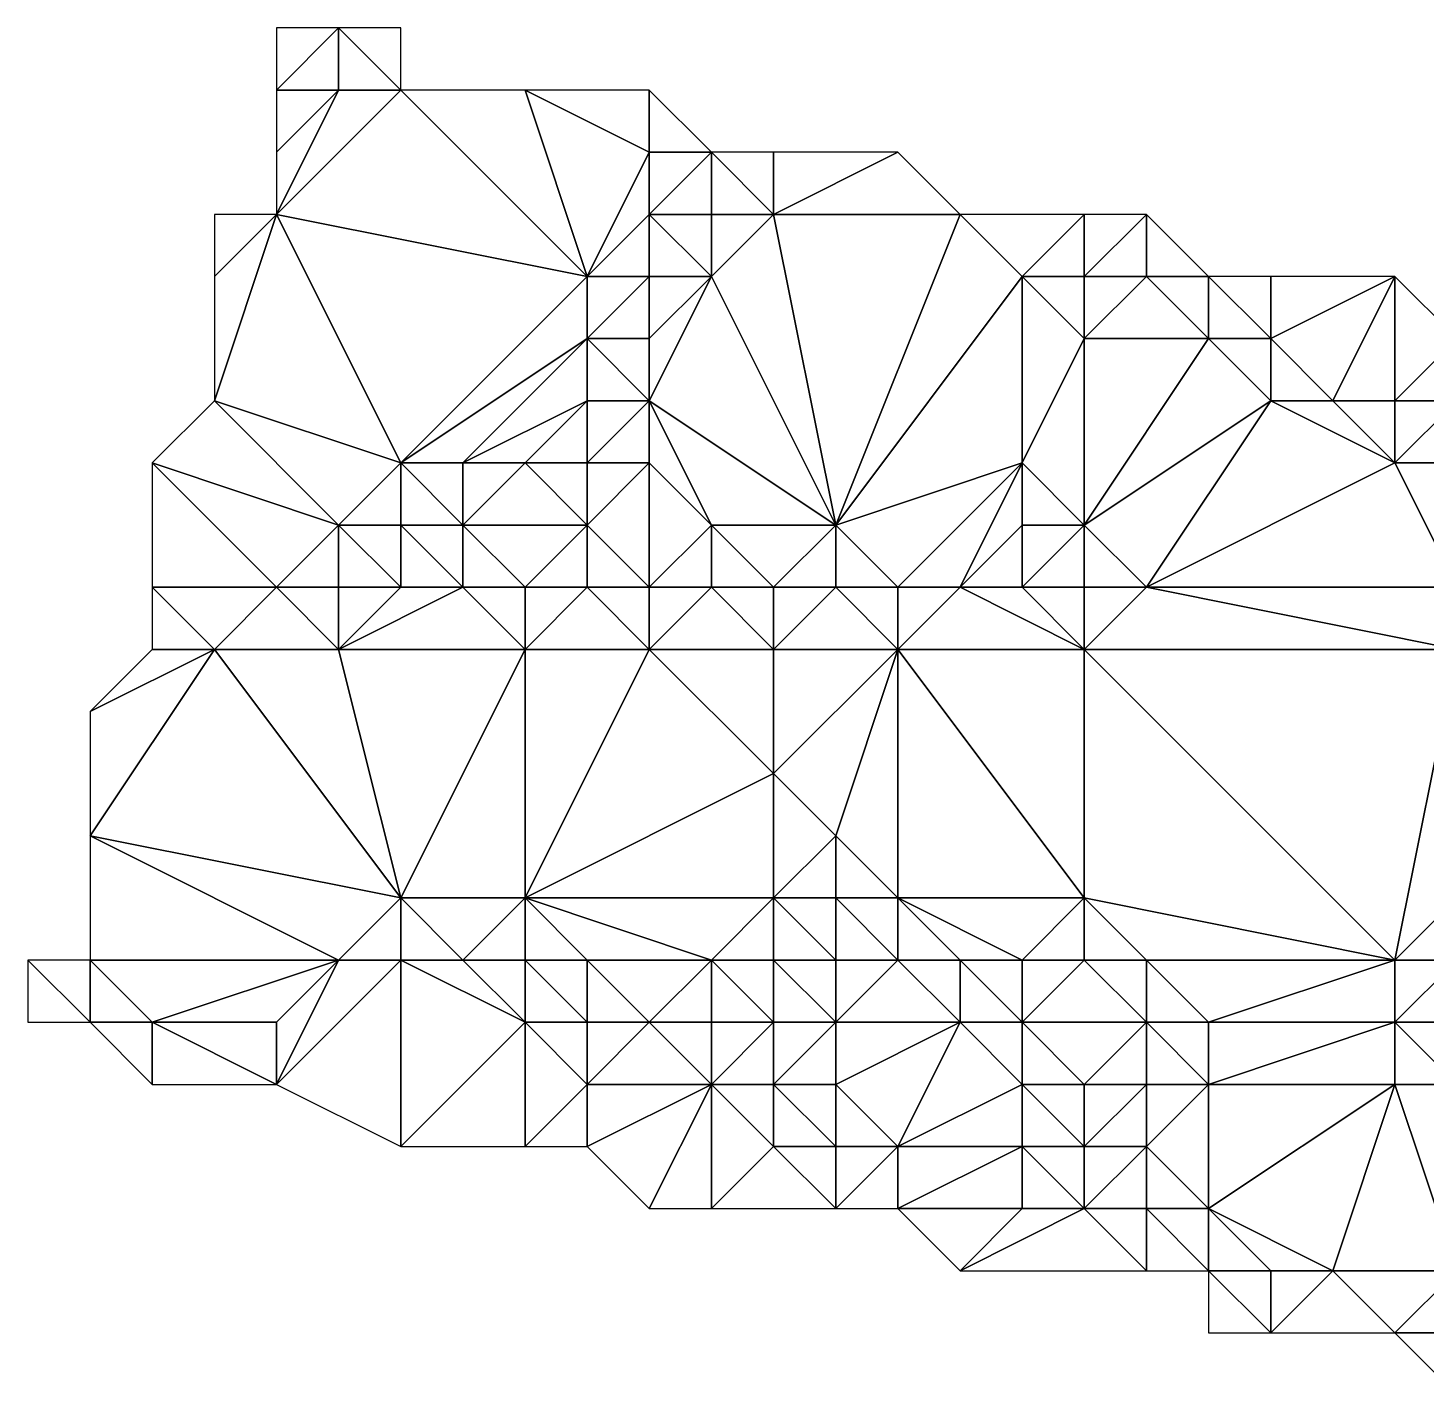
# Model space of a CAD drawing. Extents: x 2717.4 to 2787.5, y 1162.3 to 1174.9.
# Drawn here: x 2717.45 to 2725.1, y 1167.39 to 1174.87 of the extents above; entities that cross this region are included whole.
import ezdxf

# ---------------------------------------------------------------- set-up
doc = ezdxf.new("R2010")
doc.units = 0

msp = doc.modelspace()

# ---------------------------------------------------------------- linework, layer by layer
for points in [[(2718.81, 1174.87, 596.23), (2718.81, 1174.53, 596.237), (2719.15, 1174.87, 623.267)], [(2718.81, 1174.53, 596.237), (2719.15, 1174.53, 623.262), (2719.15, 1174.87, 623.267)], [(2719.49, 1174.53, 623.256), (2719.49, 1174.87, 623.243), (2719.15, 1174.87, 623.267)], [(2719.15, 1174.87, 623.267), (2719.15, 1174.53, 623.262), (2719.49, 1174.53, 623.256)], [(2719.49, 1174.53, 623.256), (2719.15, 1174.53, 623.262), (2718.81, 1173.85, 623.277)], [(2718.81, 1173.85, 623.277), (2720.51, 1173.51, 623.26), (2719.49, 1174.53, 623.256)], [(2719.15, 1174.53, 623.262), (2718.81, 1174.19, 623.262), (2718.81, 1173.85, 623.277)], [(2718.81, 1174.53, 596.237), (2718.81, 1174.19, 623.262), (2719.15, 1174.53, 623.262)], [(2720.51, 1173.51, 623.26), (2720.17, 1174.53, 623.214), (2719.49, 1174.53, 623.256)], [(2720.85, 1174.19, 623.239), (2720.17, 1174.53, 623.214), (2720.51, 1173.51, 623.26)], [(2720.85, 1174.53, 623.223), (2720.17, 1174.53, 623.214), (2720.85, 1174.19, 623.239)], [(2720.85, 1174.53, 623.223), (2720.85, 1174.19, 623.239), (2721.19, 1174.19, 623.273)], [(2720.85, 1173.85, 596.283), (2720.85, 1174.19, 623.239), (2720.51, 1173.51, 623.26)], [(2721.19, 1174.19, 623.273), (2720.85, 1174.19, 623.239), (2720.85, 1173.85, 596.283)], [(2720.85, 1173.85, 596.283), (2721.19, 1173.85, 596.284), (2721.19, 1174.19, 623.273)], [(2721.19, 1174.19, 623.273), (2721.19, 1173.85, 596.284), (2721.53, 1173.85, 620.318)], [(2721.53, 1173.85, 620.318), (2721.53, 1174.19, 620.334), (2721.19, 1174.19, 623.273)], [(2722.21, 1174.19, 620.307), (2721.53, 1174.19, 620.334), (2721.53, 1173.85, 620.318)], [(2722.21, 1174.19, 620.307), (2721.53, 1173.85, 620.318), (2722.55, 1173.85, 620.306)], [(2718.47, 1173.51, 623.255), (2718.47, 1172.83, 623.248), (2718.81, 1173.85, 623.277)], [(2718.47, 1173.85, 623.273), (2718.47, 1173.51, 623.255), (2718.81, 1173.85, 623.277)], [(2718.47, 1172.83, 623.248), (2719.49, 1172.49, 623.267), (2718.81, 1173.85, 623.277)], [(2718.81, 1173.85, 623.277), (2719.49, 1172.49, 623.267), (2720.51, 1173.51, 623.26)], [(2720.51, 1173.51, 623.26), (2720.85, 1173.51, 596.288), (2720.85, 1173.85, 596.283)], [(2720.85, 1173.85, 596.283), (2720.85, 1173.51, 596.288), (2721.19, 1173.51, 620.327)], [(2720.85, 1173.85, 596.283), (2721.19, 1173.51, 620.327), (2721.19, 1173.85, 596.284)], [(2721.19, 1173.85, 596.284), (2721.19, 1173.51, 620.327), (2721.53, 1173.85, 620.318)], [(2721.53, 1173.85, 620.318), (2721.19, 1173.51, 620.327), (2721.87, 1172.15, 620.291)], [(2721.53, 1173.85, 620.318), (2721.87, 1172.15, 620.291), (2722.55, 1173.85, 620.306)], [(2721.87, 1172.15, 620.291), (2722.89, 1173.51, 620.31), (2722.55, 1173.85, 620.306)], [(2722.55, 1173.85, 620.306), (2722.89, 1173.51, 620.31), (2723.23, 1173.85, 620.301)], [(2722.89, 1173.51, 620.31), (2723.23, 1173.51, 620.3), (2723.23, 1173.85, 620.301)], [(2723.23, 1173.85, 620.301), (2723.23, 1173.51, 620.3), (2723.57, 1173.85, 596.289)], [(2723.23, 1173.51, 620.3), (2723.57, 1173.51, 596.294), (2723.57, 1173.85, 596.289)], [(2723.57, 1173.85, 596.289), (2723.57, 1173.51, 596.294), (2723.91, 1173.51, 596.295)], [(2720.51, 1173.51, 623.26), (2719.49, 1172.49, 623.267), (2720.51, 1173.17, 596.291)], [(2720.51, 1173.17, 596.291), (2720.85, 1173.51, 596.288), (2720.51, 1173.51, 623.26)], [(2720.51, 1173.17, 596.291), (2720.85, 1173.17, 596.292), (2720.85, 1173.51, 596.288)], [(2720.85, 1173.17, 596.292), (2720.85, 1172.83, 620.296), (2721.19, 1173.51, 620.327)], [(2720.85, 1173.51, 596.288), (2720.85, 1173.17, 596.292), (2721.19, 1173.51, 620.327)], [(2721.19, 1173.51, 620.327), (2720.85, 1172.83, 620.296), (2721.87, 1172.15, 620.291)], [(2722.89, 1172.49, 620.309), (2722.89, 1173.51, 620.31), (2721.87, 1172.15, 620.291)], [(2723.23, 1173.17, 596.298), (2723.23, 1173.51, 620.3), (2722.89, 1173.51, 620.31)], [(2723.23, 1173.17, 596.298), (2722.89, 1173.51, 620.31), (2722.89, 1172.49, 620.309)], [(2723.23, 1173.17, 596.298), (2723.57, 1173.51, 596.294), (2723.23, 1173.51, 620.3)], [(2723.23, 1173.17, 596.298), (2723.91, 1173.17, 596.299), (2723.57, 1173.51, 596.294)], [(2723.57, 1173.51, 596.294), (2723.91, 1173.17, 596.299), (2723.91, 1173.51, 596.295)], [(2724.25, 1173.17, 595.039), (2724.25, 1173.51, 595.02), (2723.91, 1173.51, 596.295)], [(2723.91, 1173.51, 596.295), (2723.91, 1173.17, 596.299), (2724.25, 1173.17, 595.039)], [(2724.25, 1173.17, 595.039), (2724.59, 1172.83, 595.091), (2724.93, 1173.51, 595.029)], [(2724.93, 1173.51, 595.029), (2724.25, 1173.51, 595.02), (2724.25, 1173.17, 595.039)], [(2724.59, 1172.83, 595.091), (2724.93, 1172.83, 595.025), (2724.93, 1173.51, 595.029)], [(2724.93, 1173.51, 595.029), (2724.93, 1172.83, 595.025), (2725.27, 1173.17, 595.028)], [(2719.49, 1172.49, 623.267), (2719.83, 1172.49, 596.287), (2720.51, 1173.17, 596.291)], [(2719.83, 1172.49, 596.287), (2720.51, 1172.83, 596.293), (2720.51, 1173.17, 596.291)], [(2720.51, 1173.17, 596.291), (2720.85, 1172.83, 620.296), (2720.85, 1173.17, 596.292)], [(2720.51, 1173.17, 596.291), (2720.51, 1172.83, 596.293), (2720.85, 1172.83, 620.296)], [(2723.23, 1172.15, 596.309), (2723.23, 1173.17, 596.298), (2722.89, 1172.49, 620.309)], [(2723.23, 1172.15, 596.309), (2723.91, 1173.17, 596.299), (2723.23, 1173.17, 596.298)], [(2724.25, 1172.83, 596.305), (2723.91, 1173.17, 596.299), (2723.23, 1172.15, 596.309)], [(2724.25, 1173.17, 595.039), (2723.91, 1173.17, 596.299), (2724.25, 1172.83, 596.305)], [(2724.25, 1172.83, 596.305), (2724.59, 1172.83, 595.091), (2724.25, 1173.17, 595.039)], [(2725.27, 1173.17, 595.028), (2724.93, 1172.83, 595.025), (2725.27, 1172.83, 595.068)], [(2718.13, 1172.49, 623.291), (2719.15, 1172.15, 623.279), (2718.47, 1172.83, 623.248)], [(2718.47, 1172.83, 623.248), (2719.15, 1172.15, 623.279), (2719.49, 1172.49, 623.267)], [(2719.83, 1172.49, 596.287), (2720.17, 1172.49, 596.295), (2720.51, 1172.83, 596.293)], [(2720.51, 1172.83, 596.293), (2720.17, 1172.49, 596.295), (2720.51, 1172.49, 620.338)], [(2720.85, 1172.83, 620.296), (2720.51, 1172.49, 620.338), (2720.85, 1172.49, 620.306)], [(2720.85, 1172.83, 620.296), (2720.51, 1172.83, 596.293), (2720.51, 1172.49, 620.338)], [(2720.85, 1172.49, 620.306), (2721.19, 1172.15, 620.308), (2720.85, 1172.83, 620.296)], [(2720.85, 1172.83, 620.296), (2721.19, 1172.15, 620.308), (2721.87, 1172.15, 620.291)], [(2723.23, 1172.15, 596.309), (2723.57, 1171.81, 596.313), (2724.25, 1172.83, 596.305)], [(2723.57, 1171.81, 596.313), (2724.93, 1172.49, 596.318), (2724.25, 1172.83, 596.305)], [(2724.25, 1172.83, 596.305), (2724.93, 1172.49, 596.318), (2724.59, 1172.83, 595.091)], [(2724.93, 1172.49, 596.318), (2724.93, 1172.83, 595.025), (2724.59, 1172.83, 595.091)], [(2724.93, 1172.49, 596.318), (2725.27, 1172.49, 596.327), (2725.27, 1172.83, 595.068)], [(2725.27, 1172.83, 595.068), (2724.93, 1172.83, 595.025), (2724.93, 1172.49, 596.318)], [(2718.13, 1172.49, 623.291), (2718.81, 1171.81, 623.276), (2719.15, 1172.15, 623.279)], [(2718.13, 1171.81, 623.275), (2718.81, 1171.81, 623.276), (2718.13, 1172.49, 623.291)], [(2719.49, 1172.49, 623.267), (2719.15, 1172.15, 623.279), (2719.49, 1172.15, 596.282)], [(2719.83, 1172.15, 620.379), (2719.49, 1172.49, 623.267), (2719.49, 1172.15, 596.282)], [(2719.83, 1172.15, 620.379), (2719.83, 1172.49, 596.287), (2719.49, 1172.49, 623.267)], [(2719.83, 1172.15, 620.379), (2720.17, 1172.49, 596.295), (2719.83, 1172.49, 596.287)], [(2720.51, 1172.15, 620.268), (2720.17, 1172.49, 596.295), (2719.83, 1172.15, 620.379)], [(2720.51, 1172.49, 620.338), (2720.17, 1172.49, 596.295), (2720.51, 1172.15, 620.268)], [(2720.51, 1172.49, 620.338), (2720.51, 1172.15, 620.268), (2720.85, 1172.49, 620.306)], [(2720.85, 1172.49, 620.306), (2720.51, 1172.15, 620.268), (2720.85, 1171.81, 620.284)], [(2720.85, 1171.81, 620.284), (2721.19, 1172.15, 620.308), (2720.85, 1172.49, 620.306)], [(2722.89, 1172.49, 620.309), (2721.87, 1172.15, 620.291), (2722.21, 1171.81, 620.275)], [(2722.55, 1171.81, 594.738), (2722.89, 1172.49, 620.309), (2722.21, 1171.81, 620.275)], [(2722.55, 1171.81, 594.738), (2722.89, 1172.15, 596.308), (2722.89, 1172.49, 620.309)], [(2722.89, 1172.49, 620.309), (2722.89, 1172.15, 596.308), (2723.23, 1172.15, 596.309)], [(2725.27, 1171.81, 596.333), (2724.93, 1172.49, 596.318), (2723.57, 1171.81, 596.313)], [(2725.27, 1171.81, 596.333), (2725.27, 1172.49, 596.327), (2724.93, 1172.49, 596.318)], [(2719.15, 1172.15, 623.279), (2718.81, 1171.81, 623.276), (2719.15, 1171.81, 596.277)], [(2719.15, 1172.15, 623.279), (2719.49, 1171.81, 620.348), (2719.49, 1172.15, 596.282)], [(2719.15, 1172.15, 623.279), (2719.15, 1171.81, 596.277), (2719.49, 1171.81, 620.348)], [(2719.83, 1172.15, 620.379), (2719.49, 1172.15, 596.282), (2719.83, 1171.81, 594.755)], [(2719.49, 1172.15, 596.282), (2719.49, 1171.81, 620.348), (2719.83, 1171.81, 594.755)], [(2719.83, 1171.81, 594.755), (2720.17, 1171.81, 620.33), (2719.83, 1172.15, 620.379)], [(2720.17, 1171.81, 620.33), (2720.51, 1172.15, 620.268), (2719.83, 1172.15, 620.379)], [(2720.51, 1171.81, 594.761), (2720.51, 1172.15, 620.268), (2720.17, 1171.81, 620.33)], [(2720.85, 1171.81, 620.284), (2720.51, 1172.15, 620.268), (2720.51, 1171.81, 594.761)], [(2721.19, 1171.81, 594.806), (2721.19, 1172.15, 620.308), (2720.85, 1171.81, 620.284)], [(2721.19, 1172.15, 620.308), (2721.53, 1171.81, 594.868), (2721.87, 1172.15, 620.291)], [(2721.19, 1171.81, 594.806), (2721.53, 1171.81, 594.868), (2721.19, 1172.15, 620.308)], [(2721.87, 1172.15, 620.291), (2721.53, 1171.81, 594.868), (2721.87, 1171.81, 594.814)], [(2722.21, 1171.81, 620.275), (2721.87, 1172.15, 620.291), (2721.87, 1171.81, 594.814)], [(2722.55, 1171.81, 594.738), (2722.89, 1171.81, 596.311), (2722.89, 1172.15, 596.308)], [(2722.89, 1171.81, 596.311), (2723.23, 1171.81, 594.735), (2723.23, 1172.15, 596.309)], [(2722.89, 1172.15, 596.308), (2722.89, 1171.81, 596.311), (2723.23, 1172.15, 596.309)], [(2723.23, 1172.15, 596.309), (2723.23, 1171.81, 594.735), (2723.57, 1171.81, 596.313)], [(2718.13, 1171.81, 623.275), (2718.47, 1171.47, 594.694), (2718.81, 1171.81, 623.276)], [(2718.13, 1171.81, 623.275), (2718.13, 1171.47, 594.698), (2718.47, 1171.47, 594.694)], [(2718.47, 1171.47, 594.694), (2719.15, 1171.47, 594.693), (2718.81, 1171.81, 623.276)], [(2718.81, 1171.81, 623.276), (2719.15, 1171.47, 594.693), (2719.15, 1171.81, 596.277)], [(2719.15, 1171.81, 596.277), (2719.15, 1171.47, 594.693), (2719.49, 1171.81, 620.348)], [(2719.49, 1171.81, 620.348), (2719.15, 1171.47, 594.693), (2719.83, 1171.81, 594.755)], [(2719.15, 1171.47, 594.693), (2720.17, 1171.47, 594.706), (2719.83, 1171.81, 594.755)], [(2719.83, 1171.81, 594.755), (2720.17, 1171.47, 594.706), (2720.17, 1171.81, 620.33)], [(2720.17, 1171.81, 620.33), (2720.17, 1171.47, 594.706), (2720.51, 1171.81, 594.761)], [(2720.51, 1171.81, 594.761), (2720.17, 1171.47, 594.706), (2720.85, 1171.47, 594.771)], [(2720.85, 1171.81, 620.284), (2720.51, 1171.81, 594.761), (2720.85, 1171.47, 594.771)], [(2720.85, 1171.81, 620.284), (2720.85, 1171.47, 594.771), (2721.19, 1171.81, 594.806)], [(2720.85, 1171.47, 594.771), (2721.53, 1171.47, 594.851), (2721.19, 1171.81, 594.806)], [(2721.53, 1171.47, 594.851), (2721.53, 1171.81, 594.868), (2721.19, 1171.81, 594.806)], [(2721.87, 1171.81, 594.814), (2721.53, 1171.81, 594.868), (2721.53, 1171.47, 594.851)], [(2721.87, 1171.81, 594.814), (2721.53, 1171.47, 594.851), (2722.21, 1171.47, 594.741)], [(2722.21, 1171.81, 620.275), (2721.87, 1171.81, 594.814), (2722.21, 1171.47, 594.741)], [(2722.21, 1171.81, 620.275), (2722.21, 1171.47, 594.741), (2722.55, 1171.81, 594.738)], [(2722.21, 1171.47, 594.741), (2723.23, 1171.47, 594.696), (2722.55, 1171.81, 594.738)], [(2723.23, 1171.47, 594.696), (2722.89, 1171.81, 596.311), (2722.55, 1171.81, 594.738)], [(2723.23, 1171.47, 594.696), (2723.23, 1171.81, 594.735), (2722.89, 1171.81, 596.311)], [(2725.27, 1171.47, 594.738), (2723.57, 1171.81, 596.313), (2723.23, 1171.47, 594.696)], [(2723.57, 1171.81, 596.313), (2723.23, 1171.81, 594.735), (2723.23, 1171.47, 594.696)], [(2725.27, 1171.81, 596.333), (2723.57, 1171.81, 596.313), (2725.27, 1171.47, 594.738)], [(2717.79, 1170.45, 594.674), (2719.49, 1170.11, 594.686), (2718.47, 1171.47, 594.694)], [(2717.79, 1170.45, 594.674), (2718.47, 1171.47, 594.694), (2717.79, 1171.13, 594.693)], [(2718.47, 1171.47, 594.694), (2718.13, 1171.47, 594.698), (2717.79, 1171.13, 594.693)], [(2718.47, 1171.47, 594.694), (2719.49, 1170.11, 594.686), (2719.15, 1171.47, 594.693)], [(2719.15, 1171.47, 594.693), (2719.49, 1170.11, 594.686), (2720.17, 1171.47, 594.706)], [(2719.49, 1170.11, 594.686), (2720.17, 1170.11, 594.702), (2720.17, 1171.47, 594.706)], [(2720.17, 1171.47, 594.706), (2720.17, 1170.11, 594.702), (2720.85, 1171.47, 594.771)], [(2720.17, 1170.11, 594.702), (2721.53, 1170.79, 594.824), (2720.85, 1171.47, 594.771)], [(2720.85, 1171.47, 594.771), (2721.53, 1170.79, 594.824), (2721.53, 1171.47, 594.851)], [(2722.21, 1171.47, 594.741), (2721.53, 1170.79, 594.824), (2721.87, 1170.45, 594.773)], [(2721.53, 1171.47, 594.851), (2721.53, 1170.79, 594.824), (2722.21, 1171.47, 594.741)], [(2722.21, 1171.47, 594.741), (2721.87, 1170.45, 594.773), (2722.21, 1170.11, 594.757)], [(2722.21, 1171.47, 594.741), (2722.21, 1170.11, 594.757), (2723.23, 1170.11, 594.708)], [(2722.21, 1171.47, 594.741), (2723.23, 1170.11, 594.708), (2723.23, 1171.47, 594.696)], [(2723.23, 1171.47, 594.696), (2723.23, 1170.11, 594.708), (2724.93, 1169.77, 594.747)], [(2724.93, 1169.77, 594.747), (2725.27, 1171.47, 594.738), (2723.23, 1171.47, 594.696)], [(2724.93, 1169.77, 594.747), (2725.27, 1170.11, 594.736), (2725.27, 1171.47, 594.738)], [(2721.53, 1170.11, 594.798), (2721.53, 1170.79, 594.824), (2720.17, 1170.11, 594.702)], [(2721.87, 1170.45, 594.773), (2721.53, 1170.79, 594.824), (2721.53, 1170.11, 594.798)], [(2719.15, 1169.77, 594.675), (2719.49, 1170.11, 594.686), (2717.79, 1170.45, 594.674)], [(2717.79, 1170.45, 594.674), (2717.79, 1169.77, 594.662), (2719.15, 1169.77, 594.675)], [(2721.87, 1170.11, 596.323), (2721.87, 1170.45, 594.773), (2721.53, 1170.11, 594.798)], [(2722.21, 1170.11, 594.757), (2721.87, 1170.45, 594.773), (2721.87, 1170.11, 596.323)], [(2719.49, 1169.77, 594.158), (2719.49, 1170.11, 594.686), (2719.15, 1169.77, 594.675)], [(2719.49, 1170.11, 594.686), (2719.83, 1169.77, 594.722), (2720.17, 1170.11, 594.702)], [(2719.49, 1169.77, 594.158), (2719.83, 1169.77, 594.722), (2719.49, 1170.11, 594.686)], [(2720.17, 1170.11, 594.702), (2719.83, 1169.77, 594.722), (2720.17, 1169.77, 594.963)], [(2720.17, 1169.77, 594.963), (2720.51, 1169.77, 594.711), (2720.17, 1170.11, 594.702)], [(2720.17, 1170.11, 594.702), (2720.51, 1169.77, 594.711), (2721.19, 1169.77, 594.777)], [(2721.53, 1170.11, 594.798), (2720.17, 1170.11, 594.702), (2721.19, 1169.77, 594.777)], [(2721.53, 1170.11, 594.798), (2721.19, 1169.77, 594.777), (2721.53, 1169.77, 596.325)], [(2721.53, 1170.11, 594.798), (2721.53, 1169.77, 596.325), (2721.87, 1169.77, 596.329)], [(2721.87, 1169.77, 596.329), (2721.87, 1170.11, 596.323), (2721.53, 1170.11, 594.798)], [(2722.21, 1169.77, 594.763), (2721.87, 1170.11, 596.323), (2721.87, 1169.77, 596.329)], [(2722.21, 1169.77, 594.763), (2722.21, 1170.11, 594.757), (2721.87, 1170.11, 596.323)], [(2722.21, 1170.11, 594.757), (2722.89, 1169.77, 596.339), (2723.23, 1170.11, 594.708)], [(2722.21, 1170.11, 594.757), (2722.55, 1169.77, 594.756), (2722.89, 1169.77, 596.339)], [(2722.21, 1169.77, 594.763), (2722.55, 1169.77, 594.756), (2722.21, 1170.11, 594.757)], [(2722.89, 1169.77, 596.339), (2723.23, 1169.77, 596.343), (2723.23, 1170.11, 594.708)], [(2723.23, 1169.77, 596.343), (2723.57, 1169.77, 594.723), (2723.23, 1170.11, 594.708)], [(2723.23, 1170.11, 594.708), (2723.57, 1169.77, 594.723), (2724.93, 1169.77, 594.747)], [(2725.27, 1169.77, 596.364), (2725.27, 1170.11, 594.736), (2724.93, 1169.77, 594.747)], [(2717.79, 1169.43, 594.103), (2717.79, 1169.77, 594.662), (2717.45, 1169.77, 594.659)], [(2717.45, 1169.43, 594.097), (2717.79, 1169.43, 594.103), (2717.45, 1169.77, 594.659)], [(2717.79, 1169.43, 594.103), (2718.13, 1169.43, 594.108), (2717.79, 1169.77, 594.662)], [(2717.79, 1169.77, 594.662), (2718.13, 1169.43, 594.108), (2719.15, 1169.77, 594.675)], [(2718.13, 1169.43, 594.108), (2718.81, 1169.43, 594.119), (2719.15, 1169.77, 594.675)], [(2719.49, 1169.77, 594.158), (2719.15, 1169.77, 594.675), (2718.81, 1169.09, 594.117)], [(2719.49, 1168.75, 594.153), (2719.49, 1169.77, 594.158), (2718.81, 1169.09, 594.117)], [(2719.15, 1169.77, 594.675), (2718.81, 1169.43, 594.119), (2718.81, 1169.09, 594.117)], [(2720.17, 1169.43, 594.18), (2719.83, 1169.77, 594.722), (2719.49, 1169.77, 594.158)], [(2720.17, 1169.43, 594.18), (2719.49, 1169.77, 594.158), (2719.49, 1168.75, 594.153)], [(2720.17, 1169.77, 594.963), (2719.83, 1169.77, 594.722), (2720.17, 1169.43, 594.18)], [(2720.17, 1169.43, 594.18), (2720.51, 1169.43, 594.203), (2720.17, 1169.77, 594.963)], [(2720.51, 1169.43, 594.203), (2720.51, 1169.77, 594.711), (2720.17, 1169.77, 594.963)], [(2721.19, 1169.77, 594.777), (2720.51, 1169.77, 594.711), (2720.85, 1169.43, 594.912)], [(2720.85, 1169.43, 594.912), (2720.51, 1169.77, 594.711), (2720.51, 1169.43, 594.203)], [(2720.85, 1169.43, 594.912), (2721.19, 1169.43, 594.919), (2721.19, 1169.77, 594.777)], [(2721.19, 1169.77, 594.777), (2721.19, 1169.43, 594.919), (2721.53, 1169.43, 594.927)], [(2721.19, 1169.77, 594.777), (2721.53, 1169.43, 594.927), (2721.53, 1169.77, 596.325)], [(2721.53, 1169.77, 596.325), (2721.87, 1169.43, 594.947), (2721.87, 1169.77, 596.329)], [(2721.53, 1169.77, 596.325), (2721.53, 1169.43, 594.927), (2721.87, 1169.43, 594.947)], [(2721.87, 1169.43, 594.947), (2722.55, 1169.43, 594.986), (2722.21, 1169.77, 594.763)], [(2721.87, 1169.77, 596.329), (2721.87, 1169.43, 594.947), (2722.21, 1169.77, 594.763)], [(2722.21, 1169.77, 594.763), (2722.55, 1169.43, 594.986), (2722.55, 1169.77, 594.756)], [(2722.89, 1169.77, 596.339), (2722.55, 1169.77, 594.756), (2722.89, 1169.43, 596.345)], [(2722.55, 1169.77, 594.756), (2722.55, 1169.43, 594.986), (2722.89, 1169.43, 596.345)], [(2722.89, 1169.43, 596.345), (2723.23, 1169.77, 596.343), (2722.89, 1169.77, 596.339)], [(2722.89, 1169.43, 596.345), (2723.57, 1169.43, 596.352), (2723.23, 1169.77, 596.343)], [(2723.23, 1169.77, 596.343), (2723.57, 1169.43, 596.352), (2723.57, 1169.77, 594.723)], [(2723.57, 1169.43, 596.352), (2723.91, 1169.43, 596.356), (2723.57, 1169.77, 594.723)], [(2723.57, 1169.77, 594.723), (2723.91, 1169.43, 596.356), (2724.93, 1169.77, 594.747)], [(2724.93, 1169.77, 594.747), (2723.91, 1169.43, 596.356), (2724.93, 1169.43, 596.366)], [(2724.93, 1169.43, 596.366), (2725.27, 1169.43, 596.372), (2725.27, 1169.77, 596.364)], [(2724.93, 1169.77, 594.747), (2724.93, 1169.43, 596.366), (2725.27, 1169.77, 596.364)], [(2718.13, 1169.09, 594.106), (2718.13, 1169.43, 594.108), (2717.79, 1169.43, 594.103)], [(2718.81, 1169.09, 594.117), (2718.13, 1169.43, 594.108), (2718.13, 1169.09, 594.106)], [(2718.81, 1169.09, 594.117), (2718.81, 1169.43, 594.119), (2718.13, 1169.43, 594.108)], [(2720.17, 1168.75, 594.184), (2720.17, 1169.43, 594.18), (2719.49, 1168.75, 594.153)], [(2720.17, 1168.75, 594.184), (2720.51, 1169.09, 594.2), (2720.17, 1169.43, 594.18)], [(2720.51, 1169.09, 594.2), (2720.51, 1169.43, 594.203), (2720.17, 1169.43, 594.18)], [(2720.85, 1169.43, 594.912), (2720.51, 1169.43, 594.203), (2720.51, 1169.09, 594.2)], [(2720.85, 1169.43, 594.912), (2720.51, 1169.09, 594.2), (2721.19, 1169.09, 594.225)], [(2721.19, 1169.09, 594.225), (2721.19, 1169.43, 594.919), (2720.85, 1169.43, 594.912)], [(2721.53, 1169.43, 594.927), (2721.19, 1169.43, 594.919), (2721.19, 1169.09, 594.225)], [(2721.53, 1169.09, 594.926), (2721.53, 1169.43, 594.927), (2721.19, 1169.09, 594.225)], [(2721.53, 1169.09, 594.926), (2721.87, 1169.09, 594.948), (2721.87, 1169.43, 594.947)], [(2721.87, 1169.43, 594.947), (2721.53, 1169.43, 594.927), (2721.53, 1169.09, 594.926)], [(2721.87, 1169.09, 594.948), (2722.55, 1169.43, 594.986), (2721.87, 1169.43, 594.947)], [(2722.21, 1168.75, 594.97), (2722.55, 1169.43, 594.986), (2721.87, 1169.09, 594.948)], [(2722.89, 1169.09, 594.902), (2722.55, 1169.43, 594.986), (2722.21, 1168.75, 594.97)], [(2722.89, 1169.43, 596.345), (2722.55, 1169.43, 594.986), (2722.89, 1169.09, 594.902)], [(2722.89, 1169.43, 596.345), (2723.23, 1169.09, 594.996), (2723.57, 1169.43, 596.352)], [(2722.89, 1169.09, 594.902), (2723.23, 1169.09, 594.996), (2722.89, 1169.43, 596.345)], [(2723.57, 1169.43, 596.352), (2723.23, 1169.09, 594.996), (2723.57, 1169.09, 594.938)], [(2723.57, 1169.43, 596.352), (2723.57, 1169.09, 594.938), (2723.91, 1169.09, 594.947)], [(2723.91, 1169.09, 594.947), (2723.91, 1169.43, 596.356), (2723.57, 1169.43, 596.352)], [(2724.93, 1169.43, 596.366), (2723.91, 1169.43, 596.356), (2723.91, 1169.09, 594.947)], [(2723.91, 1169.09, 594.947), (2724.93, 1169.09, 594.962), (2724.93, 1169.43, 596.366)], [(2724.93, 1169.43, 596.366), (2724.93, 1169.09, 594.962), (2725.27, 1169.09, 594.966)], [(2725.27, 1169.09, 594.966), (2725.27, 1169.43, 596.372), (2724.93, 1169.43, 596.366)], [(2720.17, 1168.75, 594.184), (2720.51, 1168.75, 594.196), (2720.51, 1169.09, 594.2)], [(2721.19, 1169.09, 594.225), (2720.51, 1168.75, 594.196), (2720.85, 1168.41, 594.204)], [(2720.51, 1169.09, 594.2), (2720.51, 1168.75, 594.196), (2721.19, 1169.09, 594.225)], [(2721.19, 1168.41, 594.214), (2721.19, 1169.09, 594.225), (2720.85, 1168.41, 594.204)], [(2721.19, 1168.41, 594.214), (2721.53, 1168.75, 594.229), (2721.19, 1169.09, 594.225)], [(2721.19, 1169.09, 594.225), (2721.53, 1168.75, 594.229), (2721.53, 1169.09, 594.926)], [(2721.87, 1168.75, 594.237), (2721.87, 1169.09, 594.948), (2721.53, 1169.09, 594.926)], [(2721.53, 1169.09, 594.926), (2721.53, 1168.75, 594.229), (2721.87, 1168.75, 594.237)], [(2722.21, 1168.75, 594.97), (2721.87, 1169.09, 594.948), (2721.87, 1168.75, 594.237)], [(2722.21, 1168.75, 594.97), (2722.89, 1168.75, 594.922), (2722.89, 1169.09, 594.902)], [(2722.89, 1169.09, 594.902), (2722.89, 1168.75, 594.922), (2723.23, 1168.75, 594.99)], [(2723.23, 1168.75, 594.99), (2723.23, 1169.09, 594.996), (2722.89, 1169.09, 594.902)], [(2723.57, 1168.75, 594.369), (2723.57, 1169.09, 594.938), (2723.23, 1168.75, 594.99)], [(2723.57, 1169.09, 594.938), (2723.23, 1169.09, 594.996), (2723.23, 1168.75, 594.99)], [(2723.57, 1168.75, 594.369), (2723.91, 1168.41, 594.954), (2723.91, 1169.09, 594.947)], [(2723.91, 1169.09, 594.947), (2723.57, 1169.09, 594.938), (2723.57, 1168.75, 594.369)], [(2723.91, 1169.09, 594.947), (2723.91, 1168.41, 594.954), (2724.93, 1169.09, 594.962)], [(2724.93, 1169.09, 594.962), (2723.91, 1168.41, 594.954), (2724.59, 1168.07, 594.957)], [(2724.59, 1168.07, 594.957), (2725.27, 1168.07, 594.977), (2724.93, 1169.09, 594.962)], [(2724.93, 1169.09, 594.962), (2725.27, 1168.07, 594.977), (2725.27, 1169.09, 594.966)], [(2721.87, 1168.41, 594.234), (2721.53, 1168.75, 594.229), (2721.19, 1168.41, 594.214)], [(2721.87, 1168.75, 594.237), (2721.53, 1168.75, 594.229), (2721.87, 1168.41, 594.234)], [(2721.87, 1168.41, 594.234), (2722.21, 1168.75, 594.97), (2721.87, 1168.75, 594.237)], [(2721.87, 1168.41, 594.234), (2722.21, 1168.41, 594.223), (2722.21, 1168.75, 594.97)], [(2722.21, 1168.41, 594.223), (2722.89, 1168.75, 594.922), (2722.21, 1168.75, 594.97)], [(2722.21, 1168.41, 594.223), (2722.89, 1168.41, 594.191), (2722.89, 1168.75, 594.922)], [(2722.89, 1168.75, 594.922), (2722.89, 1168.41, 594.191), (2723.23, 1168.41, 594.171)], [(2723.23, 1168.75, 594.99), (2722.89, 1168.75, 594.922), (2723.23, 1168.41, 594.171)], [(2723.57, 1168.75, 594.369), (2723.23, 1168.75, 594.99), (2723.23, 1168.41, 594.171)], [(2723.57, 1168.41, 594.945), (2723.57, 1168.75, 594.369), (2723.23, 1168.41, 594.171)], [(2723.57, 1168.41, 594.945), (2723.91, 1168.41, 594.954), (2723.57, 1168.75, 594.369)], [(2722.55, 1168.07, 594.204), (2722.89, 1168.41, 594.191), (2722.21, 1168.41, 594.223)], [(2723.57, 1168.07, 594.156), (2723.23, 1168.41, 594.171), (2722.55, 1168.07, 594.204)], [(2723.23, 1168.41, 594.171), (2722.89, 1168.41, 594.191), (2722.55, 1168.07, 594.204)], [(2723.57, 1168.41, 594.945), (2723.23, 1168.41, 594.171), (2723.57, 1168.07, 594.156)], [(2723.57, 1168.41, 594.945), (2723.57, 1168.07, 594.156), (2723.91, 1168.07, 594.155)], [(2723.91, 1168.07, 594.155), (2723.91, 1168.41, 594.954), (2723.57, 1168.41, 594.945)], [(2723.91, 1168.41, 594.954), (2724.25, 1168.07, 594.153), (2724.59, 1168.07, 594.957)], [(2723.91, 1168.07, 594.155), (2724.25, 1168.07, 594.153), (2723.91, 1168.41, 594.954)], [(2723.91, 1167.73, 594.147), (2724.25, 1167.73, 594.143), (2723.91, 1168.07, 594.155)], [(2724.25, 1167.73, 594.143), (2724.25, 1168.07, 594.153), (2723.91, 1168.07, 594.155)], [(2724.93, 1167.73, 594.133), (2724.59, 1168.07, 594.957), (2724.25, 1167.73, 594.143)], [(2724.59, 1168.07, 594.957), (2724.25, 1168.07, 594.153), (2724.25, 1167.73, 594.143)], [(2724.93, 1167.73, 594.133), (2725.27, 1168.07, 594.977), (2724.59, 1168.07, 594.957)], [(2725.27, 1167.73, 594.128), (2725.27, 1168.07, 594.977), (2724.93, 1167.73, 594.133)], [(2725.27, 1167.39, 594.135), (2725.27, 1167.73, 594.128), (2724.93, 1167.73, 594.133)]]:
    msp.add_3dface(points)

doc.saveas('drawing.dxf')
